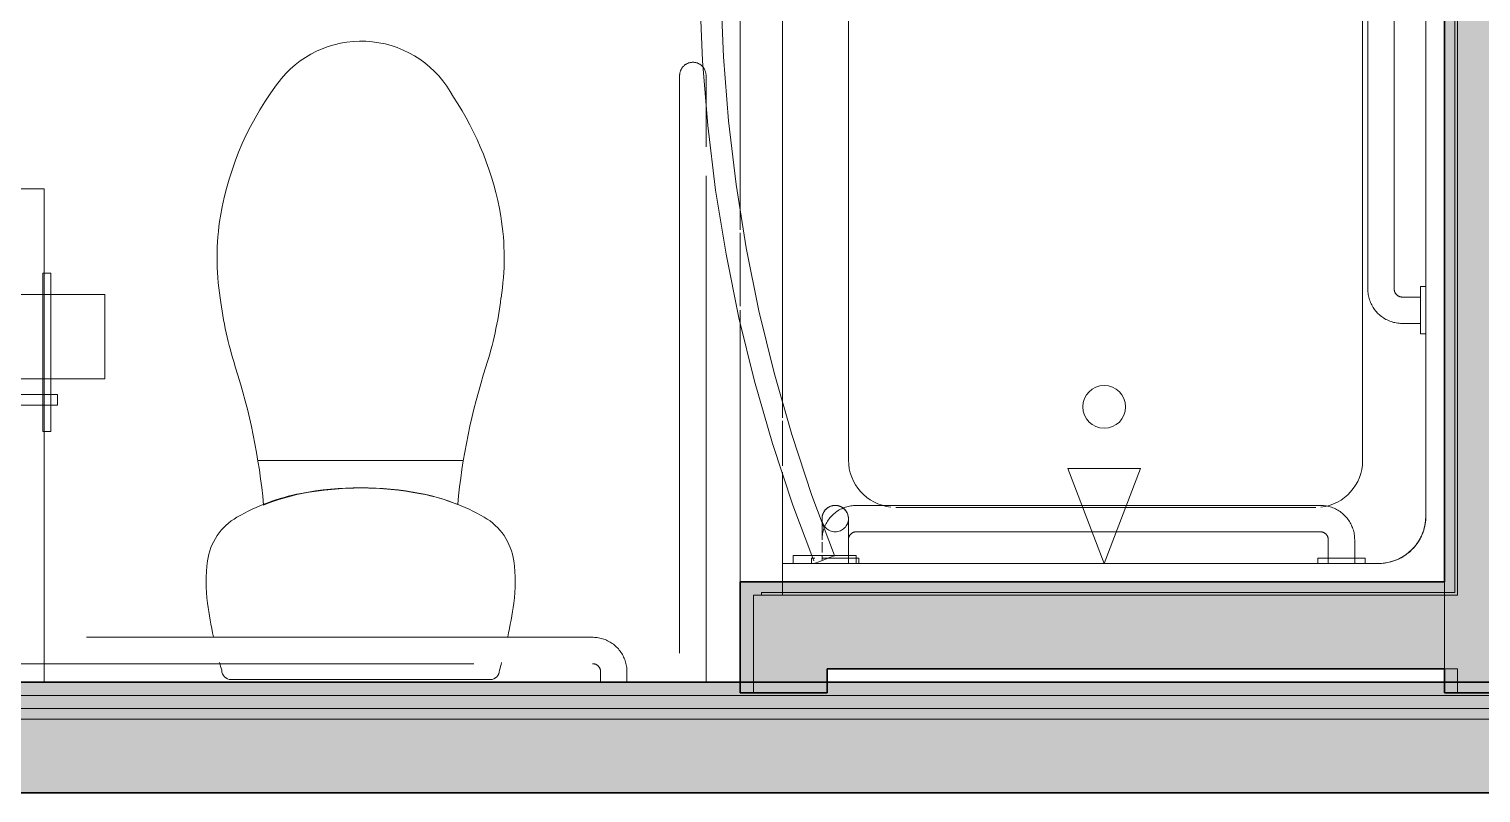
# Model space of a CAD drawing. Header units: inches. Extents: x 6 to 8416, y -388 to 6104.
# Drawn here: x 4309.6 to 4378.4, y 921.1 to 957.3 of the extents above; entities that cross this region are included whole.
import ezdxf

# ---------------------------------------------------------------- set-up
doc = ezdxf.new("R2010")
doc.units = ezdxf.units.IN
doc.header["$MEASUREMENT"] = 0
doc.linetypes.add('Dash 1_16_', pattern=[48, 24, -24])
doc.linetypes.add('Hidden 1_16_', pattern=[36, 24, -12])
for name, color, linetype, lineweight in [('A-GENM', 13, 'Continuous', 18), ('A-ROOM', 32, 'Continuous', 13), ('A-WALL', 113, 'Continuous', 25), ('A-WALL-PATT', 111, 'Continuous', 35), ('I-WALL', 2, 'Continuous', 25), ('P-SANR-FIXT', 6, 'Continuous', 18), ('Q-SPCQ', 91, 'Continuous', 18)]:
    doc.layers.add(name, color=color, linetype=linetype, lineweight=lineweight)

# ---------------------------------------------------------------- blocks, each defined once
blk = doc.blocks.new('GM BA Shower-Unit-Tub-Prefab-ICC ADA-AM - ICC Type B_ Option A Forward_ 60_W x 32_D-2224287-LEVEL 3 - PLAN Copy 1 Copy 1')
at = {"layer": 'A-GENM'}
blk.add_line((0, 32), (0.625, 32), dxfattribs=at)
blk = doc.blocks.new('PL BA Toilet-Unit-Two Piece-ICC ADA-AM - ICC Type B_ Side Approach_ Swing Up Bar-V318-LEVEL 3 - PLAN Copy 1 Copy 1')
at = {"layer": 'A-GENM', "linetype": 'Hidden 1_16_', "lineweight": 9}
for p, q in [((0, -5.375), (0, -0.625)), ((33, -24), (33, -0.625)), ((0, -17.651), (0, -5.375)), ((0, -18.25), (0, -17.651)), ((0, -21.911), (0, -18.441)), ((0, -22.953), (0, -22.053)), ((0, -46.547), (0, -22.953)), ((33, -24), (48, -24))]:
    blk.add_line(p, q, dxfattribs=at)
blk = doc.blocks.new('z Nested-Shower Surround-Tub-Prefab - Variable-V323-LEVEL 3 - PLAN Copy 1 Copy 1')
at = {"layer": 'A-GENM', "lineweight": 9}
for p, q in [((0.125, 33), (0, 33)), ((0, 33), (0, 0)), ((0, 32), (0, 33)), ((0, 33), (0.125, 33)), ((0.125, 0.125), (0.125, 33)), ((0.125, 33), (0.125, 32)), ((0, 29.875), (0, 32)), ((0.125, 32), (0.125, 29.875)), ((0, 0.625), (0, 29.875)), ((0.125, 29.875), (0.125, 0.625)), ((0, 0), (0, 0.625)), ((0, 0), (60, 0)), ((60, 0), (0, 0)), ((0.125, 0.625), (0.125, 0.313)), ((59.875, 0.125), (0.125, 0.125)), ((0.313, 0.125), (59.688, 0.125))]:
    blk.add_line(p, q, dxfattribs=at)
at = {"layer": 'A-GENM'}
for p, q in [((1.5, 32), (0, 32)), ((0, 32), (0, 0)), ((0, 29.875), (0, 32)), ((0.246, 32), (0.625, 32)), ((0.625, 32), (1.5, 32)), ((1.5, 32), (5.826, 32)), ((1.5, 30.75), (1.5, 32)), ((1.5, 30.75), (1.5, 32)), ((1.5, 32), (1.5, 30.75)), ((6.125, 32), (8.252, 32)), ((8.398, 32), (9.275, 32)), ((9.275, 32), (27.25, 32)), ((1.5, 30), (1.5, 30.75)), ((1.5, 29.25), (1.5, 30.75)), ((1.5, 30.75), (1.5, 30)), ((0, 0.625), (0, 29.875)), ((1.5, 3.75), (1.5, 29.25)), ((1.5, 5.942), (1.5, 29.058)), ((1.5, 29.058), (1.5, 5.942)), ((53.839, 28.873), (6.409, 28.873)), ((4.159, 26.623), (4.159, 17.771)), ((4.159, 17.771), (4.159, 15.729)), ((4.159, 15.729), (4.159, 6.712)), ((1.5, 3.75), (1.5, 5.058)), ((1.5, 5.058), (1.5, 3.75)), ((53.877, 4.5), (6.371, 4.5)), ((56.25, 1.5), (3.75, 1.5)), ((56.25, 1.5), (3.75, 1.5)), ((3.75, 1.5), (56.25, 1.5)), ((0, 0), (0, 0.625)), ((0, 0), (60, 0)), ((60, 0), (0, 0))]:
    blk.add_line(p, q, dxfattribs=at)
blk.add_circle((8.92, 16.75), 1.016, dxfattribs=at)
for centre, radius, start, end in [((6.409, 26.623), 2.25, 90, 173.7582), ((6.371, 6.712), 2.212, 186.09767, 270), ((3.75, 3.75), 2.25, 180, 195), ((3.75, 3.75), 2.25, 180, 270), ((3.75, 3.75), 2.25, 180, 195), ((3.75, 3.75), 2.25, 195, 200.02868), ((3.75, 3.75), 2.25, 195, 200.02868), ((3.75, 3.75), 2.25, 200.02868, 204.97132), ((3.75, 3.75), 2.25, 200.02868, 204.97132), ((3.75, 3.75), 2.25, 204.97132, 210), ((3.75, 3.75), 2.25, 204.97132, 210), ((3.75, 3.75), 2.25, 210, 225), ((3.75, 3.75), 2.25, 210, 240), ((3.75, 3.75), 2.25, 225, 245.02868), ((3.75, 3.75), 2.25, 240, 245.02868), ((3.75, 3.75), 2.25, 245.02868, 249.97132), ((3.75, 3.75), 2.25, 245.02868, 249.97132), ((3.75, 3.75), 2.25, 249.97132, 270), ((3.75, 3.75), 2.25, 249.97132, 255), ((3.75, 3.75), 2.25, 255, 270)]:
    blk.add_arc(centre, radius, start, end, dxfattribs=at)
blk = doc.blocks.new('z Nested-Shower Grab Bars - Variable-V324-LEVEL 3 - PLAN Copy 1 Copy 1')
at = {"layer": 'A-GENM', "linetype": 'Dash 1_16_', "lineweight": 9}
for p, q in [((0.245, 29.125), (0, 29.125)), ((0, 29.125), (0, 29.087)), ((0, 29.125), (0, 29.087)), ((0.245, 29.125), (0, 29.125)), ((0, 29.125), (0, 29.087)), ((0, 29.125), (0, 29.087)), ((0, 29.087), (0, 28.974)), ((0, 29.087), (0, 28.974)), ((0, 29.087), (0, 28.974)), ((0, 29.087), (0, 28.974)), ((0.25, 29.087), (0.25, 29.125)), ((0.25, 29.087), (0.25, 29.125)), ((0.25, 29.087), (0.25, 29.125)), ((0.25, 29.087), (0.25, 29.125)), ((0.25, 28.974), (0.25, 29.087)), ((0.25, 28.974), (0.25, 29.087)), ((0.25, 28.974), (0.25, 29.087)), ((0.25, 28.974), (0.25, 29.087)), ((0, 28.795), (0, 28.563)), ((0, 28.795), (0, 28.563)), ((0, 28.795), (0, 28.563)), ((0, 28.795), (0, 28.563)), ((0, 28.625), (0, 28.604)), ((0, 28.625), (0, 28.604)), ((0, 28.604), (0, 28.541)), ((0, 28.604), (0, 28.541)), ((0, 28.541), (0, 28.442)), ((0, 28.541), (0, 28.442)), ((0, 28.503), (0, 28.291)), ((0, 28.503), (0, 28.291)), ((0, 28.503), (0, 28.291)), ((0, 28.442), (0, 28.313)), ((0, 28.442), (0, 27.838)), ((0, 28.313), (0, 28.162)), ((0, 28.291), (0, 28.113)), ((0, 28.291), (0, 28.113)), ((0, 28.291), (0, 28.113)), ((0.375, 28.625), (0.154, 28.625)), ((0.25, 28.625), (0.25, 28.604)), ((0.25, 28.625), (0.25, 28.604)), ((0.25, 28.604), (0.25, 28.541)), ((0.25, 28.604), (0.25, 28.541)), ((0.25, 28.541), (0.25, 28.442)), ((0.25, 28.541), (0.25, 28.442)), ((0.25, 28.442), (0.25, 28.313)), ((0.25, 28.442), (0.25, 28.313)), ((0.25, 28.313), (0.25, 28.162)), ((0.25, 28.313), (0.25, 28.162)), ((0.25, 28.113), (0.25, 28.291)), ((1.004, 28.625), (0.515, 28.625)), ((1.004, 28.625), (0.515, 28.625)), ((1.143, 28.625), (1.125, 28.625)), ((1.125, 28.625), (1.165, 28.625)), ((1.208, 28.623), (1.143, 28.625)), ((1.165, 28.625), (1.205, 28.625)), ((1.205, 28.625), (1.245, 28.625)), ((1.272, 28.618), (1.208, 28.623)), ((1.245, 28.625), (1.284, 28.625)), ((1.337, 28.611), (1.272, 28.618)), ((1.284, 28.625), (1.324, 28.625)), ((1.401, 28.601), (1.337, 28.611)), ((1.401, 28.625), (1.44, 28.625)), ((1.465, 28.589), (1.401, 28.601)), ((1.44, 28.625), (1.477, 28.625)), ((1.528, 28.574), (1.465, 28.589)), ((1.477, 28.625), (1.514, 28.625)), ((1.514, 28.625), (1.551, 28.625)), ((1.551, 28.625), (1.587, 28.625)), ((1.587, 28.625), (1.622, 28.625)), ((1.622, 28.625), (1.656, 28.625)), ((1.656, 28.625), (1.69, 28.625)), ((1.69, 28.625), (1.722, 28.625)), ((1.722, 28.625), (1.754, 28.625)), ((1.754, 28.625), (1.784, 28.625)), ((1.842, 28.625), (1.87, 28.625)), ((1.87, 28.625), (1.896, 28.625)), ((1.944, 28.625), (1.966, 28.625)), ((1.966, 28.625), (1.987, 28.625)), ((1.987, 28.625), (2.007, 28.625)), ((2.057, 28.331), (2.003, 28.367)), ((2.007, 28.625), (2.025, 28.625)), ((2.025, 28.625), (2.042, 28.625)), ((2.042, 28.625), (2.057, 28.625)), ((2.083, 28.625), (2.094, 28.625)), ((2.094, 28.625), (2.103, 28.625)), ((2.103, 28.625), (2.11, 28.625)), ((2.11, 28.625), (2.116, 28.625)), ((2.116, 28.625), (2.121, 28.625)), ((2.121, 28.625), (2.124, 28.625)), ((2.124, 28.625), (2.125, 28.625)), ((2.125, 28.625), (2.15, 28.625)), ((2.15, 28.625), (2.175, 28.623)), ((2.274, 28.607), (2.298, 28.601)), ((0, 28.162), (0, 28)), ((0, 28), (0, 27.749)), ((0, 28), (0, 27.838)), ((0, 28), (0, 27.749)), ((0, 28), (0, 27.749)), ((0, 27.838), (0, 27.688)), ((0, 27.838), (0, 27.688)), ((0, 27.709), (0, 27.205)), ((0, 27.709), (0, 26.875)), ((0, 27.709), (0, 27.205)), ((0, 27.688), (0, 27.375)), ((0, 27.688), (0, 27.558)), ((0, 27.558), (0, 27.396)), ((0.25, 28.162), (0.25, 28)), ((0.25, 28.162), (0.25, 28)), ((0.25, 28), (0.25, 27.838)), ((0.25, 28), (0.25, 27.838)), ((0.25, 27.749), (0.25, 27.991)), ((0.25, 27.838), (0.25, 27.688)), ((0.25, 27.838), (0.25, 27.688)), ((0.25, 26.875), (0.25, 27.709)), ((0.25, 27.688), (0.25, 27.375)), ((0.25, 27.688), (0.25, 27.375)), ((0.25, 26.875), (0.25, 27.687)), ((0.25, 26.875), (0.25, 27.687)), ((2.303, 28.119), (2.257, 28.166)), ((0, 27.438), (0, 27.205)), ((0, 27.396), (0, 27.375)), ((0, 27.375), (1.125, 27.375)), ((0, 27.205), (0, 27.026)), ((0, 27.205), (0, 27.026)), ((0, 27.205), (0, 27.026)), ((0, 27.026), (0, 26.875)), ((0, 27.026), (0, 26.913)), ((0, 27.026), (0, 26.875)), ((0, 26.913), (0, 26.875)), ((0, 26.875), (0.25, 26.875)), ((0, 26.875), (0.25, 26.875)), ((0.25, 26.875), (0.25, 27.438)), ((0.25, 27.375), (1.125, 27.375)), ((1.5, 27), (1.5, 15.826)), ((2.096, 27.375), (2.086, 27.375)), ((2.105, 27.375), (2.096, 27.375)), ((2.122, 27.375), (2.118, 27.375)), ((2.75, 16.306), (2.75, 27)), ((2.75, 14.194), (2.75, 16.306)), ((1.5, 15.826), (1.5, 14.674)), ((1.5, 14.674), (1.5, 5)), ((2.75, 5), (2.75, 14.194)), ((0.25, 5.125), (0, 5.125)), ((0, 5.125), (0, 5.087)), ((0, 5.125), (0, 4.291)), ((0, 5.087), (0, 4.563)), ((0.25, 2.875), (0.25, 5.125)), ((0.25, 4.563), (0.25, 5.125)), ((1.125, 4.625), (0, 4.625)), ((0, 4.625), (0, 4.604)), ((0, 4.625), (0, 4.442)), ((0, 4.604), (0, 4.442)), ((0, 4.442), (0, 4.313)), ((0, 4.442), (0, 4.313)), ((0, 4.313), (0, 4.162)), ((0, 4.313), (0, 3.838)), ((0, 4.291), (0, 3.709)), ((0, 4.162), (0, 4)), ((0, 4), (0, 3.838)), ((0, 3.838), (0, 3.688)), ((0, 3.838), (0, 3.688)), ((0, 3.709), (0, 3.205)), ((0, 3.688), (0, 3.558)), ((0, 3.688), (0, 3.558)), ((0, 3.558), (0, 3.459)), ((0, 3.558), (0, 3.459)), ((0, 3.459), (0, 3.375)), ((0, 3.459), (0, 3.375)), ((0, 3.438), (0, 2.875)), ((0, 3.375), (1.125, 3.375)), ((0, 3.205), (0, 2.875)), ((0, 2.875), (0.25, 2.875)), ((0.25, 2.875), (0.25, 3.438)), ((35, 2.75), (13, 2.75)), ((35, 2.75), (13, 2.75)), ((13, 1.5), (35, 1.5)), ((13, 1.5), (35, 1.5)), ((11.375, 1.125), (11.375, 0.25)), ((11.375, 1.125), (11.375, 0.25)), ((12.625, 0.25), (12.625, 1.125)), ((12.625, 0.25), (12.625, 1.125)), ((10.875, 0.25), (10.875, 0)), ((11.687, 0.25), (10.875, 0.25)), ((11.687, 0.25), (10.875, 0.25)), ((10.875, 0.25), (10.875, 0)), ((13.125, 0.25), (10.875, 0.25)), ((11.687, 0.25), (10.875, 0.25)), ((10.875, 0), (13.125, 0)), ((10.875, 0), (10.913, 0)), ((10.875, 0), (11.438, 0)), ((10.875, 0), (10.913, 0)), ((10.913, 0), (11.026, 0)), ((10.913, 0), (11.438, 0)), ((11.026, 0), (12.563, 0)), ((11.375, 0.25), (11.688, 0.25)), ((11.375, 0.25), (11.688, 0.25)), ((11.375, 0.25), (11.688, 0.25)), ((11.375, 0.25), (12.625, 0.25)), ((11.438, 0), (12.795, 0)), ((11.438, 0), (13.125, 0)), ((11.688, 0.25), (11.838, 0.25)), ((11.688, 0.25), (11.838, 0.25)), ((11.688, 0.25), (11.838, 0.25)), ((11.838, 0.25), (12, 0.25)), ((11.838, 0.25), (12.313, 0.25)), ((11.838, 0.25), (12.313, 0.25)), ((12, 0.25), (12.162, 0.25)), ((12.162, 0.25), (12.313, 0.25)), ((13.125, 0.25), (12.313, 0.25)), ((13.125, 0.25), (12.313, 0.25)), ((12.313, 0.25), (12.625, 0.25)), ((12.313, 0.25), (12.625, 0.25)), ((13.125, 0.25), (12.313, 0.25)), ((12.313, 0.25), (12.625, 0.25)), ((12.563, 0), (12.795, 0)), ((12.795, 0), (13.125, 0)), ((12.795, 0), (13.125, 0)), ((13.125, 0), (13.125, 0.25)), ((13.125, 0), (13.125, 0.25))]:
    blk.add_line(p, q, dxfattribs=at)
at = {"layer": 'A-GENM', "linetype": 'Dash 1_16_', "lineweight": 9, "flags": 128}
for points in [[(1.324, 28.625), (1.363, 28.625), (1.401, 28.625)], [(1.653, 28.537), (1.591, 28.557), (1.528, 28.574)], [(1.774, 28.49), (1.714, 28.515), (1.653, 28.537)], [(2.003, 28.367), (1.948, 28.401), (1.891, 28.433), (1.833, 28.463), (1.774, 28.49)], [(1.784, 28.625), (1.814, 28.625), (1.842, 28.625)], [(1.896, 28.625), (1.921, 28.625), (1.944, 28.625)], [(2.057, 28.625), (2.071, 28.625), (2.083, 28.625)], [(2.257, 28.166), (2.21, 28.21), (2.16, 28.252), (2.109, 28.293), (2.057, 28.331)], [(2.175, 28.623), (2.2, 28.621), (2.225, 28.617)], [(2.225, 28.617), (2.249, 28.613), (2.274, 28.607)], [(2.298, 28.601), (2.322, 28.593), (2.345, 28.585), (2.368, 28.576), (2.391, 28.565), (2.414, 28.554), (2.436, 28.542), (2.457, 28.53), (2.478, 28.516), (2.498, 28.501), (2.518, 28.486), (2.537, 28.47)], [(2.537, 28.47), (2.556, 28.453), (2.573, 28.435), (2.59, 28.417), (2.607, 28.398), (2.622, 28.379), (2.637, 28.358), (2.651, 28.338), (2.664, 28.316), (2.676, 28.295), (2.688, 28.272), (2.698, 28.25), (2.708, 28.226), (2.716, 28.203), (2.724, 28.179), (2.73, 28.155), (2.736, 28.131), (2.741, 28.106), (2.745, 28.082), (2.747, 28.057), (2.749, 28.032), (2.75, 28.007), (2.75, 27.982), (2.749, 27.957), (2.746, 27.932), (2.743, 27.907), (2.739, 27.882), (2.734, 27.858), (2.727, 27.834), (2.72, 27.81), (2.712, 27.786), (2.703, 27.763)], [(2.389, 28.022), (2.347, 28.072), (2.303, 28.119)], [(2.466, 27.918), (2.428, 27.97), (2.389, 28.022)], [(2.547, 27.539), (2.528, 27.523), (2.509, 27.507), (2.489, 27.492), (2.468, 27.478), (2.447, 27.464), (2.426, 27.452), (2.403, 27.44)], [(2.646, 27.572), (2.622, 27.633), (2.595, 27.692), (2.566, 27.75), (2.535, 27.807), (2.502, 27.863), (2.466, 27.918)], [(2.583, 27.574), (2.565, 27.556), (2.547, 27.539)], [(2.63, 27.632), (2.615, 27.612), (2.599, 27.593), (2.583, 27.574)], [(2.703, 27.763), (2.693, 27.74), (2.682, 27.717), (2.671, 27.695), (2.658, 27.674), (2.645, 27.653), (2.63, 27.632)], [(2.75, 27), (2.749, 27.065), (2.745, 27.13), (2.738, 27.195), (2.729, 27.259), (2.718, 27.323), (2.703, 27.386), (2.687, 27.449), (2.668, 27.511), (2.646, 27.572)], [(1.125, 27.375), (1.14, 27.375), (1.155, 27.374), (1.17, 27.372), (1.185, 27.37), (1.2, 27.368), (1.214, 27.364), (1.229, 27.36), (1.243, 27.356), (1.257, 27.351), (1.271, 27.345), (1.285, 27.339), (1.298, 27.333), (1.311, 27.325), (1.324, 27.318), (1.337, 27.31), (1.349, 27.301), (1.361, 27.292), (1.372, 27.282), (1.383, 27.272), (1.394, 27.261), (1.404, 27.25), (1.414, 27.239), (1.423, 27.227), (1.432, 27.215), (1.441, 27.203), (1.448, 27.19), (1.456, 27.177), (1.463, 27.163), (1.469, 27.15), (1.475, 27.136), (1.48, 27.122), (1.484, 27.108), (1.488, 27.093), (1.492, 27.078), (1.495, 27.064), (1.497, 27.049), (1.498, 27.034), (1.5, 27.019), (1.5, 27.004), (1.5, 27)], [(1.95, 27.375), (1.927, 27.375), (1.903, 27.375), (1.877, 27.375), (1.85, 27.375), (1.822, 27.375), (1.792, 27.375), (1.762, 27.375), (1.731, 27.375), (1.699, 27.375), (1.665, 27.375), (1.631, 27.375), (1.596, 27.375), (1.561, 27.375), (1.524, 27.375), (1.487, 27.375), (1.45, 27.375), (1.412, 27.375), (1.373, 27.375), (1.334, 27.375), (1.295, 27.375), (1.255, 27.375), (1.216, 27.375), (1.176, 27.375), (1.136, 27.375), (1.125, 27.375)], [(1.993, 27.375), (1.972, 27.375), (1.95, 27.375)], [(2.03, 27.375), (2.012, 27.375), (1.993, 27.375)], [(2.061, 27.375), (2.046, 27.375), (2.03, 27.375)], [(2.086, 27.375), (2.074, 27.375), (2.061, 27.375)], [(2.118, 27.375), (2.112, 27.375), (2.105, 27.375)], [(2.125, 27.375), (2.124, 27.375), (2.122, 27.375)], [(2.311, 27.403), (2.287, 27.396), (2.262, 27.39), (2.238, 27.385), (2.213, 27.381), (2.188, 27.378), (2.163, 27.376), (2.138, 27.375), (2.125, 27.375)], [(2.403, 27.44), (2.381, 27.43), (2.358, 27.42), (2.334, 27.411), (2.311, 27.403)], [(1.5, 5), (1.5, 4.985), (1.499, 4.97), (1.497, 4.955), (1.495, 4.94), (1.493, 4.925), (1.489, 4.911), (1.485, 4.896), (1.481, 4.882), (1.476, 4.868), (1.47, 4.854), (1.464, 4.84), (1.458, 4.827), (1.45, 4.814), (1.443, 4.801), (1.435, 4.788), (1.426, 4.776), (1.417, 4.764), (1.407, 4.753), (1.397, 4.742), (1.386, 4.731), (1.375, 4.721), (1.364, 4.711), (1.352, 4.702), (1.34, 4.693), (1.328, 4.684), (1.315, 4.677), (1.302, 4.669), (1.288, 4.662), (1.275, 4.656), (1.261, 4.65), (1.247, 4.645), (1.233, 4.641), (1.218, 4.637), (1.203, 4.633), (1.189, 4.63), (1.174, 4.628), (1.159, 4.627), (1.144, 4.625), (1.129, 4.625), (1.125, 4.625)], [(1.125, 3.375), (1.19, 3.376), (1.255, 3.38), (1.32, 3.387), (1.384, 3.396), (1.448, 3.407), (1.511, 3.422), (1.574, 3.438), (1.636, 3.457), (1.697, 3.479), (1.758, 3.503), (1.817, 3.53), (1.875, 3.559), (1.932, 3.59), (1.988, 3.623), (2.043, 3.659), (2.095, 3.697), (2.147, 3.736), (2.197, 3.778), (2.244, 3.822), (2.291, 3.868), (2.335, 3.915), (2.377, 3.965), (2.418, 4.016), (2.456, 4.068), (2.492, 4.122), (2.526, 4.177), (2.558, 4.234), (2.588, 4.292), (2.615, 4.351), (2.64, 4.411), (2.662, 4.472), (2.682, 4.534), (2.699, 4.597), (2.714, 4.66), (2.726, 4.724), (2.736, 4.788), (2.743, 4.853), (2.748, 4.917), (2.75, 4.982), (2.75, 5)], [(13, 2.75), (12.935, 2.749), (12.87, 2.745), (12.805, 2.738), (12.741, 2.729), (12.677, 2.718), (12.614, 2.703), (12.551, 2.687), (12.489, 2.668), (12.428, 2.646), (12.367, 2.622), (12.308, 2.595), (12.25, 2.566), (12.193, 2.535), (12.137, 2.502), (12.082, 2.466), (12.03, 2.428), (11.978, 2.389), (11.928, 2.347), (11.881, 2.303), (11.834, 2.257), (11.79, 2.21), (11.748, 2.16), (11.707, 2.109), (11.669, 2.057), (11.633, 2.003), (11.599, 1.948), (11.567, 1.891), (11.537, 1.833), (11.51, 1.774), (11.485, 1.714), (11.463, 1.653), (11.443, 1.591), (11.426, 1.528), (11.411, 1.465), (11.399, 1.401), (11.389, 1.337), (11.382, 1.272), (11.377, 1.208), (11.375, 1.143), (11.375, 1.125)], [(13, 2.75), (12.935, 2.749), (12.87, 2.745), (12.805, 2.738), (12.741, 2.729), (12.677, 2.718), (12.614, 2.703), (12.551, 2.687), (12.489, 2.668), (12.428, 2.646), (12.367, 2.622), (12.308, 2.595), (12.25, 2.566), (12.193, 2.535), (12.137, 2.502), (12.082, 2.466), (12.03, 2.428), (11.978, 2.389), (11.928, 2.347), (11.881, 2.303), (11.834, 2.257), (11.79, 2.21), (11.748, 2.16), (11.707, 2.109), (11.669, 2.057), (11.633, 2.003), (11.599, 1.948), (11.567, 1.891), (11.537, 1.833), (11.51, 1.774), (11.485, 1.714), (11.463, 1.653), (11.443, 1.591), (11.426, 1.528), (11.411, 1.465), (11.399, 1.401), (11.389, 1.337), (11.382, 1.272), (11.377, 1.208), (11.375, 1.143), (11.375, 1.125)], [(12.625, 1.125), (12.625, 1.14), (12.626, 1.155), (12.628, 1.17), (12.63, 1.185), (12.632, 1.2), (12.636, 1.214), (12.64, 1.229), (12.644, 1.243), (12.649, 1.257), (12.655, 1.271), (12.661, 1.285), (12.667, 1.298), (12.675, 1.311), (12.682, 1.324), (12.69, 1.337), (12.699, 1.349), (12.708, 1.361), (12.718, 1.372), (12.728, 1.383), (12.739, 1.394), (12.75, 1.404), (12.761, 1.414), (12.773, 1.423), (12.785, 1.432), (12.797, 1.441), (12.81, 1.448), (12.823, 1.456), (12.837, 1.463), (12.85, 1.469), (12.864, 1.475), (12.878, 1.48), (12.892, 1.484), (12.907, 1.488), (12.922, 1.492), (12.936, 1.495), (12.951, 1.497), (12.966, 1.498), (12.981, 1.5), (12.996, 1.5), (13, 1.5)], [(12.625, 1.125), (12.625, 1.14), (12.626, 1.155), (12.628, 1.17), (12.63, 1.185), (12.632, 1.2), (12.636, 1.214), (12.64, 1.229), (12.644, 1.243), (12.649, 1.257), (12.655, 1.271), (12.661, 1.285), (12.667, 1.298), (12.675, 1.311), (12.682, 1.324), (12.69, 1.337), (12.699, 1.349), (12.708, 1.361), (12.718, 1.372), (12.728, 1.383), (12.739, 1.394), (12.75, 1.404), (12.761, 1.414), (12.773, 1.423), (12.785, 1.432), (12.797, 1.441), (12.81, 1.448), (12.823, 1.456), (12.837, 1.463), (12.85, 1.469), (12.864, 1.475), (12.878, 1.48), (12.892, 1.484), (12.907, 1.488), (12.922, 1.492), (12.936, 1.495), (12.951, 1.497), (12.966, 1.498), (12.981, 1.5), (12.996, 1.5), (13, 1.5)]]:
    blk.add_lwpolyline(points, dxfattribs=at)
at = {"layer": 'A-GENM', "linetype": 'Dash 1_16_', "lineweight": 9}
for start, end in [(90, 270), (270, 90)]:
    blk.add_arc((2.125, 28), 0.625, start, end, dxfattribs=at)
blk = doc.blocks.new('z Nested-Shower Fixtures - Variable-2223344-LEVEL 3 - PLAN Copy 1 Copy 1')
at = {"layer": 'P-SANR-FIXT'}
for p, q in [((0, 0), (4.5, 1.727)), ((4.5, 1.727), (4.5, -1.727)), ((4.5, -1.727), (0, 0))]:
    blk.add_line(p, q, dxfattribs=at)
blk = doc.blocks.new('SE BA Shower Curtain Rod-AM - 1_ Dia__ 76_ AFF-V326-LEVEL 3 - PLAN Copy 1 Copy 1')
at = {"layer": 'Q-SPCQ'}
for p, q in [((0.375, 1.5), (0, 1.5)), ((0, 1.5), (0, 0.75)), ((0, 1.5), (0, -1.5)), ((0.375, -1.5), (0.375, 1.5)), ((0.375, 0.75), (0.375, 1.5)), ((0, 0.75), (0, 0.388)), ((0.375, 0.521), (0.375, 0.75)), ((0, 0.388), (0, -0.388)), ((0.002, 0.464), (0.009, 0.449)), ((0.002, 0.464), (0.009, 0.449)), ((0.009, 0.449), (0.027, 0.402)), ((0.009, 0.449), (0.027, 0.402)), ((0.027, 0.402), (0.057, 0.328)), ((0.027, 0.402), (0.057, 0.328)), ((0.057, 0.328), (0.095, 0.232)), ((0.057, 0.328), (0.095, 0.232)), ((0.095, 0.232), (0.14, 0.12)), ((0.095, 0.232), (0.14, 0.12)), ((0.375, 0.605), (0.128, 0.512)), ((0.14, 0.12), (0.187, 0)), ((0.14, 0.12), (0.187, 0)), ((0.187, 0), (0.235, -0.12)), ((0.187, 0), (0.235, -0.12)), ((0, -0.388), (0, -0.75)), ((0.235, -0.12), (0.28, -0.232)), ((0.235, -0.12), (0.28, -0.232)), ((0.28, -0.232), (0.318, -0.328)), ((0.28, -0.232), (0.318, -0.328)), ((0.318, -0.328), (0.348, -0.402)), ((0.318, -0.328), (0.348, -0.402)), ((0.348, -0.402), (0.366, -0.449)), ((0.348, -0.402), (0.366, -0.449)), ((0.366, -0.449), (0.373, -0.464)), ((0.366, -0.449), (0.373, -0.464)), ((0.375, -0.75), (0.375, -0.391)), ((0, -0.75), (0, -1.5)), ((0.375, -1.5), (0.375, -0.75)), ((0, -1.5), (0.375, -1.5))]:
    blk.add_line(p, q, dxfattribs=at)
at = {"layer": 'Q-SPCQ', "flags": 128}
for points in [[(56.625, 0.604), (54.115, 1.547), (51.191, 2.513), (48.231, 3.362), (45.239, 4.091), (42.221, 4.7), (39.18, 5.189), (36.123, 5.555), (33.053, 5.798), (29.976, 5.919), (26.897, 5.916), (23.82, 5.791), (20.75, 5.542), (17.694, 5.171), (14.654, 4.678), (11.636, 4.063), (8.646, 3.329), (5.687, 2.475), (2.765, 1.504), (0.375, 0.605)], [(0.375, -0.464), (3.218, 0.604), (6.104, 1.558), (9.026, 2.395), (11.978, 3.115), (14.958, 3.716), (17.959, 4.198), (20.976, 4.56), (24.006, 4.8), (27.043, 4.919), (30.083, 4.916), (33.119, 4.792), (36.149, 4.547), (39.166, 4.181), (42.166, 3.694), (45.144, 3.088), (48.096, 2.363), (51.016, 1.52), (53.901, 0.562), (56.625, -0.464)]]:
    blk.add_lwpolyline(points, dxfattribs=at)
blk = doc.blocks.new('z Nested-Toilet-2 Piece - z Nested-Toilet-2 Piece-2223810-LEVEL 3 - PLAN Copy 1 Copy 1')
at = {"layer": 'P-SANR-FIXT'}
for p, q in [((-4.871, 11.127), (4.871, 11.127)), ((6.142, 0.75), (-6.142, 0.75))]:
    blk.add_line(p, q, dxfattribs=at)
for centre, radius, start, end in [((0.025, 26.068), 4.932, 27.57244, 140.06334), ((7.716, 20.256), 14.569, 141.95587, 170.34297), ((-7.716, 20.256), 14.569, 9.65703, 33.75517), ((5.191, 20.738), 11.999, 170.58872, 189.14143), ((-5.191, 20.738), 11.999, 350.85857, 9.41128), ((10.95, 20.977), 17.735, 186.94974, 197.76204), ((-10.95, 20.977), 17.735, 342.23796, 353.05026), ((-35.243, 6.16), 30.776, 5.33071, 17.79837), ((35.243, 6.16), 30.776, 162.20163, 174.62228), ((0, -4.969), 14.81, 78.96223, 101.03777), ((0.023, -4.972), 14.801, 78.99624, 100.93335), ((-1.009, 0.027), 9.713, 100.83777, 119.96347), ((-0.935, 0.044), 9.694, 100.99726, 112.21305), ((1.009, 0.027), 9.713, 60.03653, 79.16223), ((1.014, 0.023), 9.709, 68.3062, 79.11052), ((-4.438, 5.975), 2.848, 119.96347, 172.03653), ((4.438, 5.975), 2.848, 7.96347, 60.03653), ((-0.11, 5.37), 7.218, 172.03653, 187.96347), ((0.11, 5.37), 7.218, 352.03653, 7.96347), ((15.604, 7.568), 23.085, 187.96347, 192), ((-15.604, 7.568), 23.085, 348, 352.03653), ((15.604, 7.568), 23.085, 195.0873, 196.03653), ((-15.604, 7.568), 23.085, 343.96347, 344.9127), ((-6.142, 1.191), 0.441, 180, 270), ((6.142, 1.191), 0.441, 270, 0)]:
    blk.add_arc(centre, radius, start, end, dxfattribs=at)
blk = doc.blocks.new('z Nested-Toilet Grab Bars - z Nested-Toilet Grab Bars-V327-LEVEL 3 - PLAN Copy 1 Copy 1')
at = {"layer": 'A-GENM', "linetype": 'Dash 1_16_', "lineweight": 9}
for p, q in [((-1.753, 29.754), (-1.738, 29.733)), ((-1.711, 29.691), (-1.699, 29.67)), ((-1.699, 29.67), (-1.687, 29.647)), ((-1.645, 29.53), (-1.639, 29.506)), ((-1.639, 29.506), (-1.634, 29.481)), ((-1.634, 29.481), (-1.63, 29.457)), ((-1.63, 29.457), (-1.628, 29.432)), ((-1.625, 28.859), (-1.625, 28.786)), ((-1.625, 28.786), (-1.625, 28.707)), ((-1.625, 28.707), (-1.625, 28.624)), ((-1.625, 28.624), (-1.625, 28.537)), ((-1.625, 28.513), (-1.625, 28.601)), ((-1.625, 28.537), (-1.625, 28.446)), ((-1.625, 28.421), (-1.625, 28.513)), ((-1.625, 28.446), (-1.625, 28.351)), ((-1.625, 28.351), (-1.625, 28.253)), ((-2.875, 26), (-2.875, 0.625)), ((-2.875, 26), (-2.875, 0.625)), ((-1.625, 0.625), (-1.625, 26)), ((-1.625, 0.625), (-1.625, 26)), ((-42.252, 2.16), (-42.293, 2.109)), ((-41.692, 2.595), (-41.75, 2.566)), ((-41.633, 2.622), (-41.692, 2.595)), ((-36.625, 2.75), (-41, 2.75)), ((-7, 2.75), (-36.625, 2.75)), ((-42.601, 1.401), (-42.611, 1.337)), ((-42.515, 1.714), (-42.537, 1.653)), ((-42.49, 1.774), (-42.515, 1.714)), ((-41.261, 1.394), (-41.25, 1.404)), ((-41.215, 1.432), (-41.203, 1.441)), ((-41.203, 1.441), (-41.19, 1.448)), ((-41.19, 1.448), (-41.177, 1.456)), ((-41.004, 1.5), (-41, 1.5)), ((-41, 1.5), (-36.625, 1.5)), ((-36.625, 1.5), (-7, 1.5)), ((-42.625, 1.143), (-42.625, 1.125)), ((-42.625, 1.125), (-42.625, 0.75)), ((-42.611, 1.337), (-42.618, 1.272)), ((-41.375, 1.14), (-41.374, 1.155)), ((-41.375, 1.125), (-41.375, 1.14)), ((-41.375, 0.75), (-41.375, 1.125)), ((-41.374, 1.155), (-41.372, 1.17)), ((-41.372, 1.17), (-41.37, 1.185)), ((-41.351, 1.257), (-41.345, 1.271)), ((-41.325, 1.311), (-41.318, 1.324)), ((-41.318, 1.324), (-41.31, 1.337)), ((-6.625, 1.125), (-6.625, 0.625)), ((-5.375, 0.625), (-5.375, 1.125))]:
    blk.add_line(p, q, dxfattribs=at)
at = {"layer": 'A-GENM', "linetype": 'Dash 1_16_', "lineweight": 9, "flags": 128}
for points in [[(-2.875, 29.375), (-2.875, 29.4), (-2.873, 29.425), (-2.871, 29.45), (-2.867, 29.475), (-2.863, 29.499), (-2.857, 29.524), (-2.851, 29.548), (-2.843, 29.572), (-2.835, 29.595), (-2.826, 29.618), (-2.815, 29.641), (-2.804, 29.664), (-2.792, 29.686), (-2.78, 29.707), (-2.766, 29.728), (-2.751, 29.748), (-2.736, 29.768), (-2.72, 29.787), (-2.703, 29.806), (-2.685, 29.823), (-2.667, 29.84), (-2.648, 29.857), (-2.629, 29.872), (-2.608, 29.887), (-2.588, 29.901), (-2.566, 29.914), (-2.545, 29.926), (-2.522, 29.938), (-2.5, 29.948), (-2.476, 29.958), (-2.453, 29.966), (-2.429, 29.974), (-2.405, 29.98), (-2.381, 29.986), (-2.356, 29.991), (-2.332, 29.995), (-2.307, 29.997), (-2.282, 29.999), (-2.257, 30), (-2.25, 30)], [(-2.25, 30), (-2.225, 30), (-2.2, 29.998), (-2.175, 29.996), (-2.15, 29.992), (-2.126, 29.988), (-2.101, 29.982), (-2.077, 29.976), (-2.053, 29.968), (-2.03, 29.96), (-2.007, 29.951), (-1.984, 29.94), (-1.961, 29.929), (-1.939, 29.917), (-1.918, 29.905), (-1.897, 29.891), (-1.877, 29.876), (-1.857, 29.861), (-1.838, 29.845), (-1.819, 29.828), (-1.802, 29.81), (-1.785, 29.792), (-1.768, 29.773), (-1.753, 29.754)], [(-1.738, 29.733), (-1.724, 29.713), (-1.711, 29.691)], [(-1.687, 29.647), (-1.677, 29.625), (-1.667, 29.601), (-1.659, 29.578), (-1.651, 29.554), (-1.645, 29.53)], [(-2.875, 29.375), (-2.875, 29.372), (-2.875, 29.364), (-2.875, 29.351), (-2.875, 29.332), (-2.875, 29.308), (-2.875, 29.278), (-2.875, 29.244), (-2.875, 29.204), (-2.875, 29.159), (-2.875, 29.109), (-2.875, 29.054), (-2.875, 28.994), (-2.875, 28.929), (-2.875, 28.859), (-2.875, 28.786), (-2.875, 28.707), (-2.875, 28.624), (-2.875, 28.537), (-2.875, 28.446), (-2.875, 28.351), (-2.875, 28.253), (-2.875, 28.15), (-2.875, 28.045), (-2.875, 27.936), (-2.875, 27.824), (-2.875, 27.708), (-2.875, 27.591), (-2.875, 27.47), (-2.875, 27.348), (-2.875, 27.223), (-2.875, 27.096), (-2.875, 26.968), (-2.875, 26.838), (-2.875, 26.706), (-2.875, 26.574), (-2.875, 26.44), (-2.875, 26.306), (-2.875, 26.171), (-2.875, 26.036), (-2.875, 26)], [(-2.875, 26), (-2.875, 26.135), (-2.875, 26.27), (-2.875, 26.404), (-2.875, 26.538), (-2.875, 26.671), (-2.875, 26.802), (-2.875, 26.933), (-2.875, 27.062), (-2.875, 27.189), (-2.875, 27.314), (-2.875, 27.438), (-2.875, 27.559), (-2.875, 27.677), (-2.875, 27.793), (-2.875, 27.906), (-2.875, 28.016), (-2.875, 28.122), (-2.875, 28.225), (-2.875, 28.325), (-2.875, 28.421), (-2.875, 28.513), (-2.875, 28.601), (-2.875, 28.685), (-2.875, 28.765), (-2.875, 28.84), (-2.875, 28.911), (-2.875, 28.977), (-2.875, 29.038), (-2.875, 29.094), (-2.875, 29.146), (-2.875, 29.192), (-2.875, 29.233), (-2.875, 29.269), (-2.875, 29.3), (-2.875, 29.326), (-2.875, 29.346), (-2.875, 29.361), (-2.875, 29.371), (-2.875, 29.375)], [(-1.628, 29.432), (-1.626, 29.407), (-1.625, 29.382), (-1.625, 29.375)], [(-1.625, 29.375), (-1.625, 29.372), (-1.625, 29.364), (-1.625, 29.351), (-1.625, 29.332), (-1.625, 29.308)], [(-1.625, 29.269), (-1.625, 29.3), (-1.625, 29.326), (-1.625, 29.346), (-1.625, 29.361), (-1.625, 29.371), (-1.625, 29.375)], [(-1.625, 29.308), (-1.625, 29.278), (-1.625, 29.244), (-1.625, 29.204)], [(-1.625, 29.146), (-1.625, 29.192), (-1.625, 29.233), (-1.625, 29.269)], [(-1.625, 29.204), (-1.625, 29.159), (-1.625, 29.109), (-1.625, 29.054), (-1.625, 28.994)], [(-1.625, 28.601), (-1.625, 28.685), (-1.625, 28.765), (-1.625, 28.84), (-1.625, 28.911), (-1.625, 28.977), (-1.625, 29.038), (-1.625, 29.094), (-1.625, 29.146)], [(-1.625, 28.994), (-1.625, 28.929), (-1.625, 28.859)], [(-1.625, 28.016), (-1.625, 28.122), (-1.625, 28.225), (-1.625, 28.325), (-1.625, 28.421)], [(-1.625, 28.253), (-1.625, 28.15), (-1.625, 28.045)], [(-1.625, 28.045), (-1.625, 27.936), (-1.625, 27.824), (-1.625, 27.708), (-1.625, 27.591), (-1.625, 27.47), (-1.625, 27.348), (-1.625, 27.223), (-1.625, 27.096), (-1.625, 26.968), (-1.625, 26.838), (-1.625, 26.706), (-1.625, 26.574), (-1.625, 26.44), (-1.625, 26.306), (-1.625, 26.171), (-1.625, 26.036), (-1.625, 26)], [(-1.625, 26), (-1.625, 26.135), (-1.625, 26.27), (-1.625, 26.404), (-1.625, 26.538), (-1.625, 26.671), (-1.625, 26.802), (-1.625, 26.933), (-1.625, 27.062), (-1.625, 27.189), (-1.625, 27.314), (-1.625, 27.438), (-1.625, 27.559), (-1.625, 27.677), (-1.625, 27.793), (-1.625, 27.906), (-1.625, 28.016)], [(-42.293, 2.109), (-42.331, 2.057), (-42.367, 2.003)], [(-42.022, 2.389), (-42.072, 2.347), (-42.119, 2.303), (-42.166, 2.257), (-42.21, 2.21), (-42.252, 2.16)], [(-41.863, 2.502), (-41.918, 2.466), (-41.97, 2.428), (-42.022, 2.389)], [(-41.75, 2.566), (-41.807, 2.535), (-41.863, 2.502)], [(-41.511, 2.668), (-41.572, 2.646), (-41.633, 2.622)], [(-41.386, 2.703), (-41.449, 2.687), (-41.511, 2.668)], [(-41.259, 2.729), (-41.323, 2.718), (-41.386, 2.703)], [(-41, 2.75), (-41.065, 2.749), (-41.13, 2.745), (-41.195, 2.738), (-41.259, 2.729)], [(-5.375, 1.125), (-5.376, 1.19), (-5.38, 1.255), (-5.387, 1.32), (-5.396, 1.384), (-5.407, 1.448), (-5.422, 1.511), (-5.438, 1.574), (-5.457, 1.636), (-5.479, 1.697), (-5.503, 1.758), (-5.53, 1.817), (-5.559, 1.875), (-5.59, 1.932), (-5.623, 1.988), (-5.659, 2.043), (-5.697, 2.095), (-5.736, 2.147), (-5.778, 2.197), (-5.822, 2.244), (-5.868, 2.291), (-5.915, 2.335), (-5.965, 2.377), (-6.016, 2.418), (-6.068, 2.456), (-6.122, 2.492), (-6.177, 2.526), (-6.234, 2.558), (-6.292, 2.588), (-6.351, 2.615), (-6.411, 2.64), (-6.472, 2.662), (-6.534, 2.682), (-6.597, 2.699), (-6.66, 2.714), (-6.724, 2.726), (-6.788, 2.736), (-6.853, 2.743), (-6.917, 2.748), (-6.982, 2.75), (-7, 2.75)], [(-42.537, 1.653), (-42.557, 1.591), (-42.574, 1.528), (-42.589, 1.465), (-42.601, 1.401)], [(-42.433, 1.891), (-42.463, 1.833), (-42.49, 1.774)], [(-42.367, 2.003), (-42.401, 1.948), (-42.433, 1.891)], [(-41.292, 1.361), (-41.282, 1.372), (-41.272, 1.383), (-41.261, 1.394)], [(-41.25, 1.404), (-41.239, 1.414), (-41.227, 1.423), (-41.215, 1.432)], [(-41.177, 1.456), (-41.163, 1.463), (-41.15, 1.469), (-41.136, 1.475), (-41.122, 1.48), (-41.108, 1.484), (-41.093, 1.488)], [(-41.093, 1.488), (-41.078, 1.492), (-41.064, 1.495)], [(-41.064, 1.495), (-41.049, 1.497), (-41.034, 1.498), (-41.019, 1.5), (-41.004, 1.5)], [(-7, 1.5), (-6.985, 1.5), (-6.97, 1.499), (-6.955, 1.497), (-6.94, 1.495), (-6.925, 1.493), (-6.911, 1.489), (-6.896, 1.485), (-6.882, 1.481), (-6.868, 1.476), (-6.854, 1.47), (-6.84, 1.464), (-6.827, 1.458), (-6.814, 1.45), (-6.801, 1.443), (-6.788, 1.435), (-6.776, 1.426), (-6.764, 1.417), (-6.753, 1.407), (-6.742, 1.397), (-6.731, 1.386), (-6.721, 1.375), (-6.711, 1.364), (-6.702, 1.352), (-6.693, 1.34), (-6.684, 1.328), (-6.677, 1.315), (-6.669, 1.302), (-6.662, 1.288), (-6.656, 1.275), (-6.65, 1.261), (-6.645, 1.247), (-6.641, 1.233), (-6.637, 1.218), (-6.633, 1.203), (-6.63, 1.189), (-6.628, 1.174), (-6.627, 1.159), (-6.625, 1.144), (-6.625, 1.129), (-6.625, 1.125)], [(-42.618, 1.272), (-42.623, 1.208), (-42.625, 1.143)], [(-41.37, 1.185), (-41.368, 1.2), (-41.364, 1.214), (-41.36, 1.229)], [(-41.36, 1.229), (-41.356, 1.243), (-41.351, 1.257)], [(-41.345, 1.271), (-41.339, 1.285), (-41.333, 1.298), (-41.325, 1.311)], [(-41.31, 1.337), (-41.301, 1.349), (-41.292, 1.361)]]:
    blk.add_lwpolyline(points, dxfattribs=at)
blk = doc.blocks.new('SE BA Toilet Paper Holder-AM - 6_ W x 4 1_2_ D_ 19_ AFF-V1273-LEVEL 3 - PLAN Copy 1 Copy 1')
at = {"layer": 'Q-SPCQ'}
for p, q in [((-1, 6.75), (-5, 6.75)), ((-5, 6.75), (-5, 1.25)), ((-5, 6.75), (-5, 4.712)), ((-1, 4.712), (-1, 6.75)), ((-1, 1.25), (-1, 6.75)), ((-5, 4.187), (-6, 4.187)), ((-6, 4.187), (-6, 4)), ((-6, 4.162), (-6, 4)), ((-5, 4.154), (-5, 4.594)), ((-5, 3.406), (-5, 4.594)), ((-1, 4.187), (-5, 4.187)), ((-5, 4), (-5, 4.154)), ((-1, 4.594), (-1, 3.406)), ((-1, 4.594), (-1, 4.154)), ((0.25, 4.187), (-1, 4.187)), ((-1, 4.154), (-1, 4)), ((-0.25, 4.5), (-0.25, 0.5)), ((-0.25, 4.5), (0, 4.5)), ((-0.217, 4.5), (0, 4.5)), ((0, 4.5), (0.217, 4.5)), ((0, 4.5), (0.25, 4.5)), ((0.25, 0.5), (0.25, 4.5)), ((1.5, 4.187), (0.25, 4.187)), ((1.5, 4), (1.5, 4.187)), ((-6, 4), (-6, 3.838)), ((-6, 4), (-6, 3.812)), ((-6, 3.812), (-5, 3.812)), ((-5, 3.846), (-5, 4)), ((-5, 3.406), (-5, 3.846)), ((-5, 3.812), (-1, 3.812)), ((-1, 4), (-1, 3.846)), ((-1, 3.846), (-1, 3.406)), ((-1, 3.812), (0.25, 3.812)), ((0.25, 3.812), (1.5, 3.812)), ((1.5, 3.812), (1.5, 4)), ((-5, 3.288), (-5, 1.25)), ((-1, 1.25), (-1, 3.288)), ((-5, 1.25), (-1, 1.25)), ((-0.75, 0.5), (-0.75, 0.25)), ((0, 0.5), (-0.75, 0.5)), ((-0.75, 0.25), (-0.75, 0)), ((0, 0.5), (-0.25, 0.5)), ((0, 0.5), (-0.236, 0.5)), ((0, 0.5), (-0.217, 0.5)), ((0.217, 0.5), (0, 0.5)), ((0.25, 0.5), (0, 0.5)), ((0.236, 0.5), (0, 0.5)), ((0.75, 0.5), (0, 0.5)), ((0.75, 0.25), (0.75, 0.5)), ((0.75, 0), (0.75, 0.25)), ((-0.53, 0), (-0.75, 0)), ((-0.53, 0), (-0.75, 0)), ((0, 0), (-0.53, 0)), ((0, 0), (-0.53, 0)), ((0.53, 0), (0, 0)), ((0.53, 0), (0, 0)), ((0.75, 0), (0.53, 0)), ((0.75, 0), (0.53, 0))]:
    blk.add_line(p, q, dxfattribs=at)

msp = doc.modelspace()

# ---------------------------------------------------------------- hatches: boundary and pattern name
at = {"layer": 'A-WALL-PATT', "lineweight": 25, "transparency": 33554560}
h = msp.add_hatch(color=10, dxfattribs=at)
h.paths.add_polyline_path([(4376.66533733, 925.81077679), (4377.29033733, 925.81077679), (4377.29033733, 926.93577679), (4376.66533733, 926.93577679)])
h.paths.add_polyline_path([(4377.29033733, 930.43577679), (4377.29033733, 990.43577679), (4376.66533733, 990.43577679), (4376.66533733, 930.43577679)])
at = {"layer": 'A-WALL-PATT', "transparency": 33554560}
for points in [[(4343.91533733, 925.81077679), (4343.91533733, 931.06077679), (4343.29033733, 931.06077679), (4343.29033733, 925.81077679)], [(4359.14678685, 930.43577679), (4376.66533733, 930.43577679), (4376.66533733, 931.06077679), (4343.91533733, 931.06077679), (4343.91533733, 930.43577679), (4347.41533733, 930.43577679)]]:
    msp.add_hatch(color=10, dxfattribs=at).paths.add_polyline_path(points)
at = {"layer": 'A-WALL-PATT'}
msp.add_hatch(color=10, dxfattribs=at).paths.add_polyline_path([(4409.79033733, 924.56077679), (4409.76053685, 925.06077679), (4137.79033733, 925.06077679), (4137.79033733, 924.56077679), (4409.76053685, 924.56077679)])
at = {"layer": 'I-WALL', "transparency": 33554560}
for points in [[(4380.79033733, 925.81077679), (4380.79033733, 993.93577679), (4377.29033733, 993.93577679), (4377.29033733, 925.81077679)], [(4347.41533733, 925.81077679), (4347.41533733, 930.43577679), (4343.91533733, 930.43577679), (4343.91533733, 925.81077679)], [(4377.29033733, 926.93577679), (4377.29033733, 930.43577679), (4347.41533733, 930.43577679), (4347.41533733, 926.93577679), (4376.66533733, 926.93577679)]]:
    msp.add_hatch(color=10, dxfattribs=at).paths.add_polyline_path(points)
at = {"layer": 'I-WALL'}
for points in [[(4409.79033733, 925.68577679), (4411.04033733, 925.81077679), (4411.04033733, 926.31077679), (4137.79033733, 926.31077679), (4137.79033733, 925.68577679), (4409.76053685, 925.68577679)], [(4409.76053685, 925.06077679), (4410.41533733, 925.18577679), (4410.41533733, 925.68577679), (4137.79033733, 925.68577679), (4137.79033733, 925.06077679), (4392.88928685, 925.06077679)], [(4376.01803685, 921.06077679), (4409.79033733, 921.06077679), (4409.76053685, 924.56077679), (4137.79033733, 924.56077679), (4137.79033733, 921.06077679), (4359.14678685, 921.06077679)]]:
    msp.add_hatch(color=10, dxfattribs=at).paths.add_polyline_path(points)

# ---------------------------------------------------------------- linework, layer by layer
at = {"layer": 'A-ROOM', "lineweight": 9, "flags": 128}
msp.add_lwpolyline([(4785.54033733, 1328.31077679), (4139.04033733, 1328.31077679), (4139.04033733, 1092.68577679), (4205.04033733, 1092.68577679), (4205.04033733, 1087.93577679), (4139.04033733, 1087.93577679), (4139.04033733, 926.31077679), (4376.66533733, 926.31077679), (4376.66533733, 989.81077679), (4352.54064332, 989.81077679), (4347.72783733, 989.81077679), (4347.72783733, 994.62358278), (4347.72783733, 1039.87297079), (4347.72783733, 1044.68577679), (4352.54064332, 1044.68577679), (4380.91533733, 1044.68577679), (4380.91533733, 994.56077679), (4411.41533733, 994.56077679), (4411.41533733, 926.37358278), (4411.41533733, 925.81077679), (4495.79033733, 925.81077679)], dxfattribs=at)
at = {"layer": 'A-WALL', "lineweight": 9}
for p, q in [((4377.29033733, 930.43577679), (4377.29033733, 990.43577679)), ((4343.91533733, 930.43577679), (4343.91533733, 925.81077679)), ((4377.29033733, 930.43577679), (4343.91533733, 930.43577679)), ((4377.29033733, 926.93577679), (4376.66533733, 926.93577679)), ((4377.29033733, 925.81077679), (4377.29033733, 926.93577679)), ((4410.41533733, 925.68577679), (4137.79033733, 925.68577679)), ((4409.79033733, 925.06077679), (4137.79033733, 925.06077679)), ((4409.79033733, 924.56077679), (4137.79033733, 924.56077679))]:
    msp.add_line(p, q, dxfattribs=at)
at = {"layer": 'I-WALL', "lineweight": 35}
for p, q in [((4376.66533733, 989.81077679), (4376.66533733, 931.06077679)), ((4343.29033733, 931.06077679), (4343.29033733, 925.81077679)), ((4376.66533733, 931.06077679), (4343.29033733, 931.06077679)), ((4347.41533733, 925.81077679), (4347.41533733, 926.93577679)), ((4347.41533733, 926.93577679), (4376.66533733, 926.93577679)), ((4376.66533733, 926.93577679), (4376.66533733, 925.81077679)), ((4411.04033733, 926.31077679), (4137.79033733, 926.31077679)), ((4343.29033733, 925.81077679), (4347.41533733, 925.81077679)), ((4376.66533733, 925.81077679), (4381.41533733, 925.81077679)), ((4137.79033733, 921.06077679), (4406.29033733, 921.06077679))]:
    msp.add_line(p, q, dxfattribs=at)

# ---------------------------------------------------------------- block references
at = {"layer": 'A-GENM', "lineweight": 9, "rotation": 89.99999999999805}
msp.add_blockref('z Nested-Shower Surround-Tub-Prefab - Variable-V323-LEVEL 3 - PLAN Copy 1 Copy 1', (4377.29033733, 930.43577679), dxfattribs=at)
at = {"layer": 'A-GENM', "rotation": 89.99999999999805}
msp.add_blockref('GM BA Shower-Unit-Tub-Prefab-ICC ADA-AM - ICC Type B_ Option A Forward_ 60_W x 32_D-2224287-LEVEL 3 - PLAN Copy 1 Copy 1', (4377.29033733, 930.43577679), dxfattribs=at)
at = {"layer": 'A-GENM', "linetype": 'Dash 1_16_', "lineweight": 9, "rotation": 89.99999999999805}
msp.add_blockref('z Nested-Shower Grab Bars - Variable-V324-LEVEL 3 - PLAN Copy 1 Copy 1', (4375.79033733, 931.93577679), dxfattribs=at)
at = {"layer": 'A-GENM', "linetype": 'Dash 1_16_', "lineweight": 9}
msp.add_blockref('z Nested-Toilet Grab Bars - z Nested-Toilet Grab Bars-V327-LEVEL 3 - PLAN Copy 1 Copy 1', (4343.29033733, 925.68577679), dxfattribs=at)
at = {"layer": 'P-SANR-FIXT'}
for name, p, rotation in [('PL BA Toilet-Unit-Two Piece-ICC ADA-AM - ICC Type B_ Side Approach_ Swing Up Bar-V318-LEVEL 3 - PLAN Copy 1 Copy 1', (4343.29033733, 925.68577679), 180), ('z Nested-Shower Fixtures - Variable-2223344-LEVEL 3 - PLAN Copy 1 Copy 1', (4360.54033733, 931.93577679), 89.99999999999805)]:
    msp.add_blockref(name, p, dxfattribs=dict(at, rotation=rotation))
msp.add_blockref('z Nested-Toilet-2 Piece - z Nested-Toilet-2 Piece-2223810-LEVEL 3 - PLAN Copy 1 Copy 1', (4325.29033733, 925.68577679), dxfattribs=at)
at = {"layer": 'Q-SPCQ'}
for name, p, rotation in [('SE BA Shower Curtain Rod-AM - 1_ Dia__ 76_ AFF-V326-LEVEL 3 - PLAN Copy 1 Copy 1', (4347.29033733, 931.93577679), 89.99999999999805), ('SE BA Toilet Paper Holder-AM - 6_ W x 4 1_2_ D_ 19_ AFF-V1273-LEVEL 3 - PLAN Copy 1 Copy 1', (4306.41533733, 939.68577679), 269.9999999999981)]:
    msp.add_blockref(name, p, dxfattribs=dict(at, rotation=rotation))

doc.saveas('drawing.dxf')
